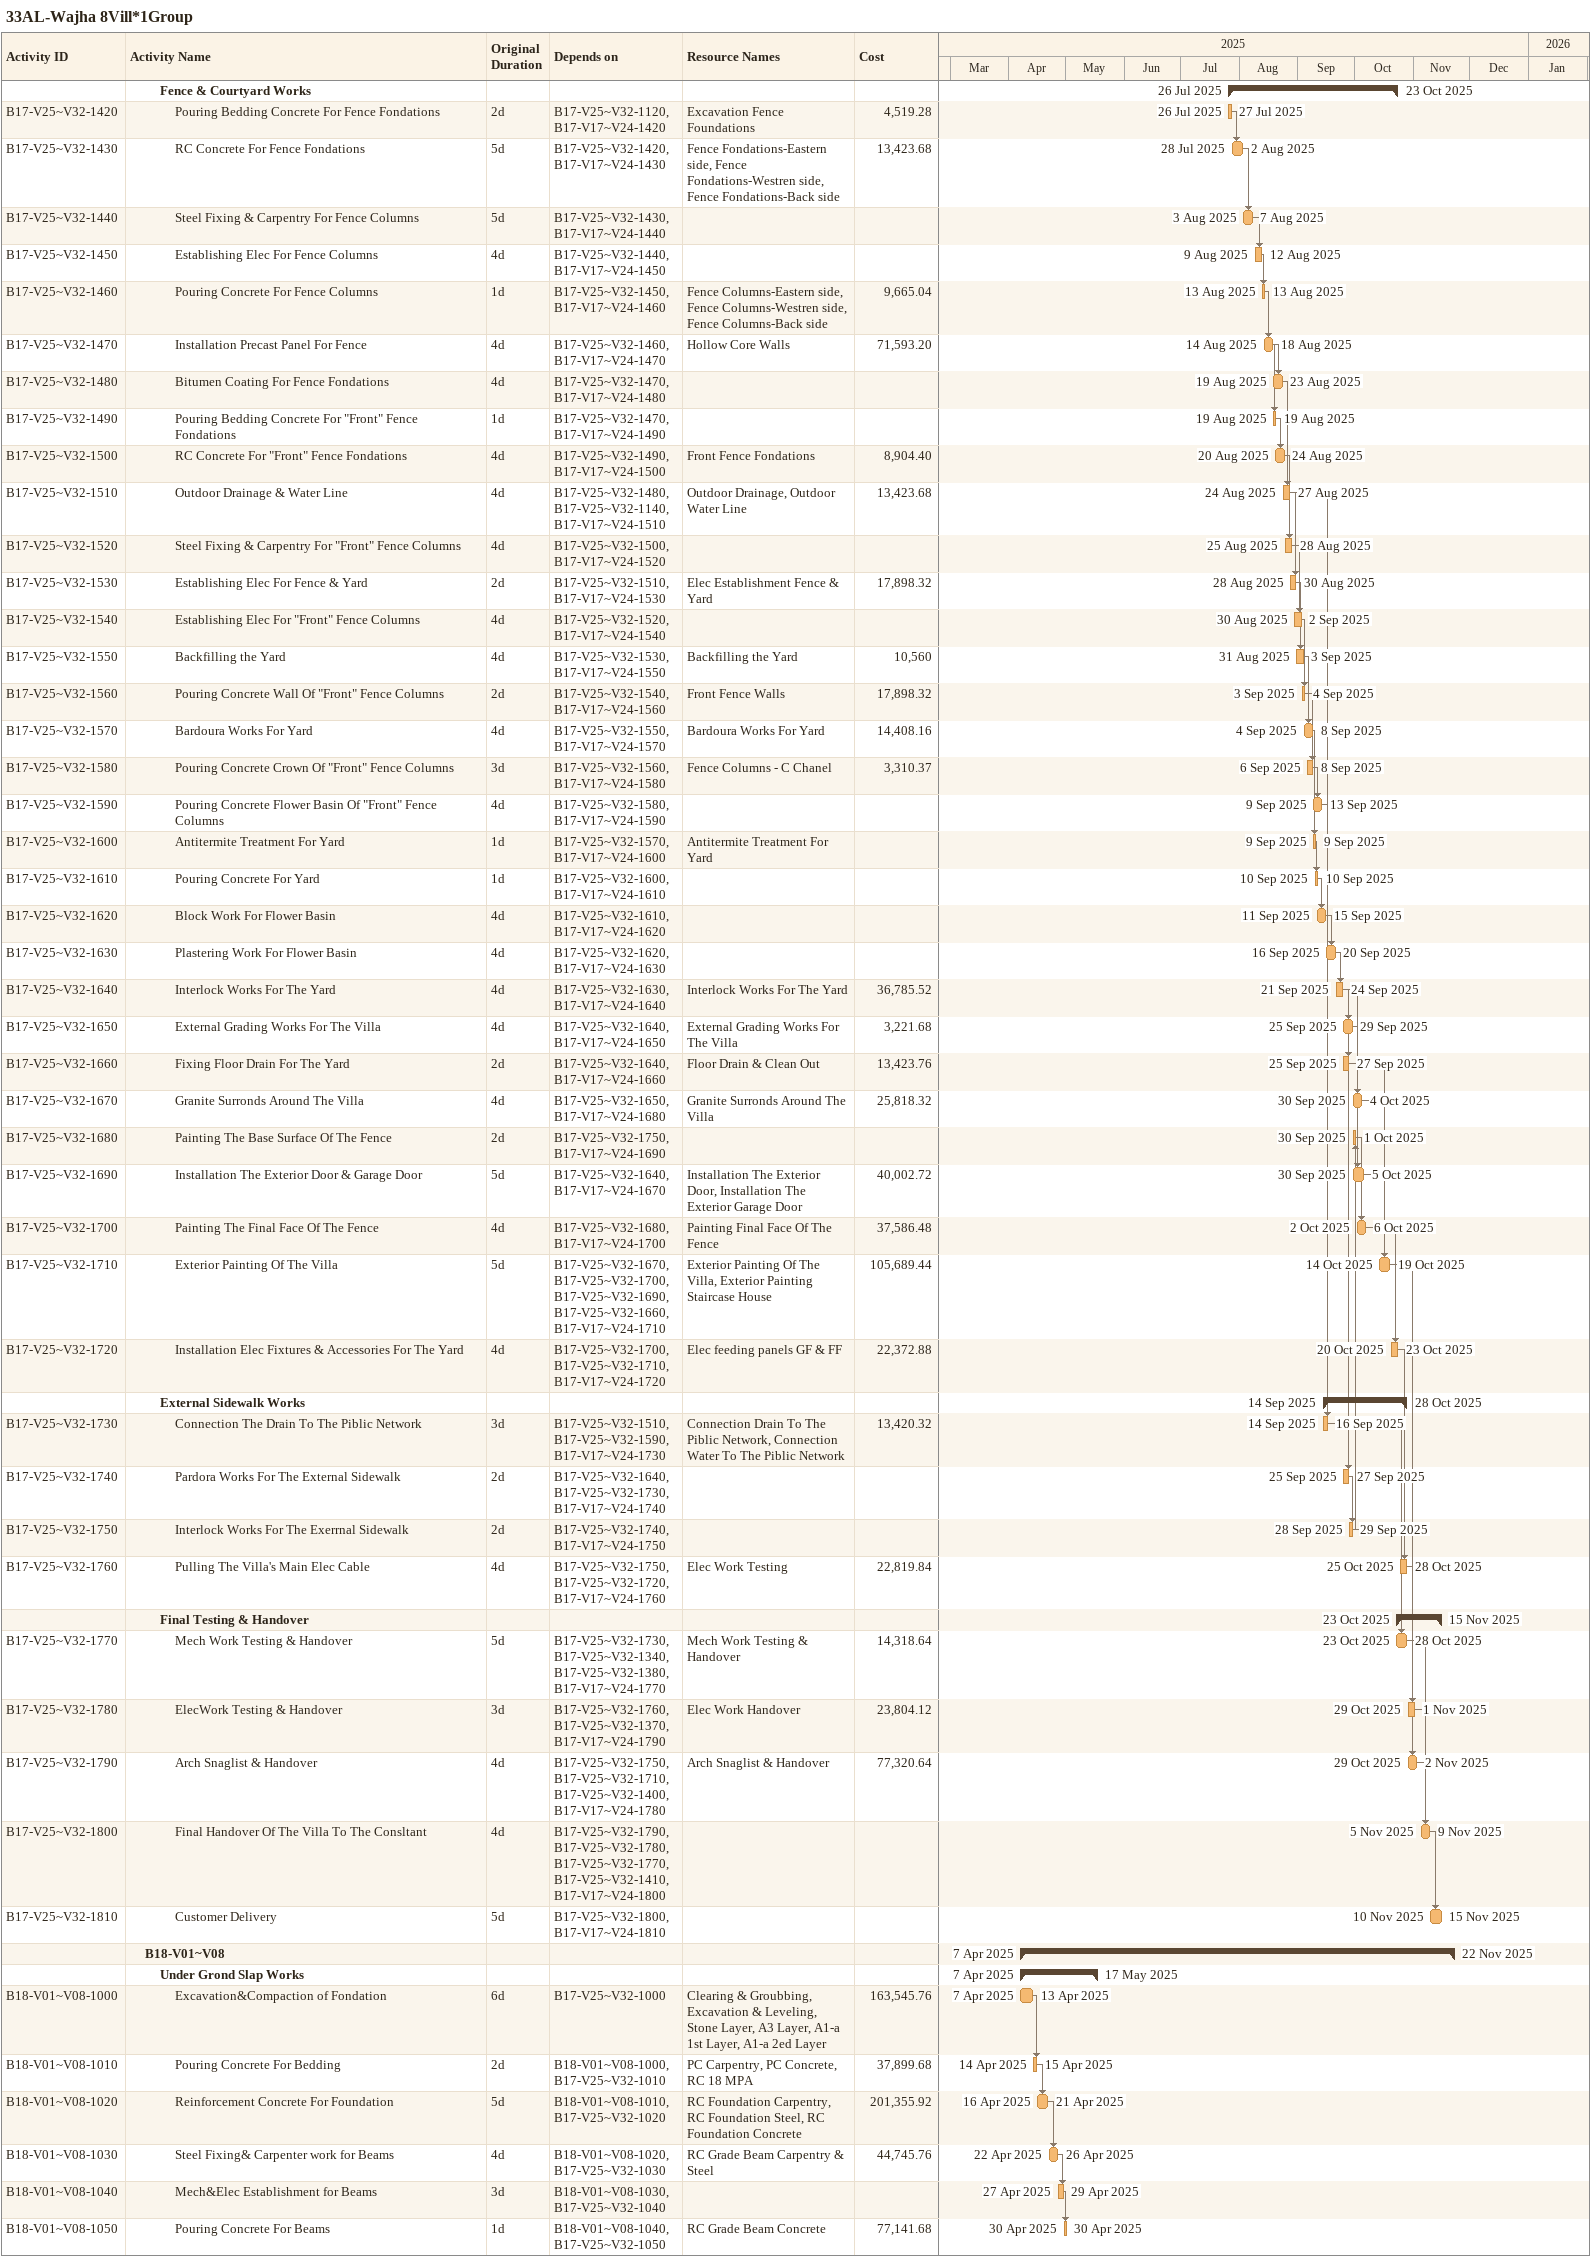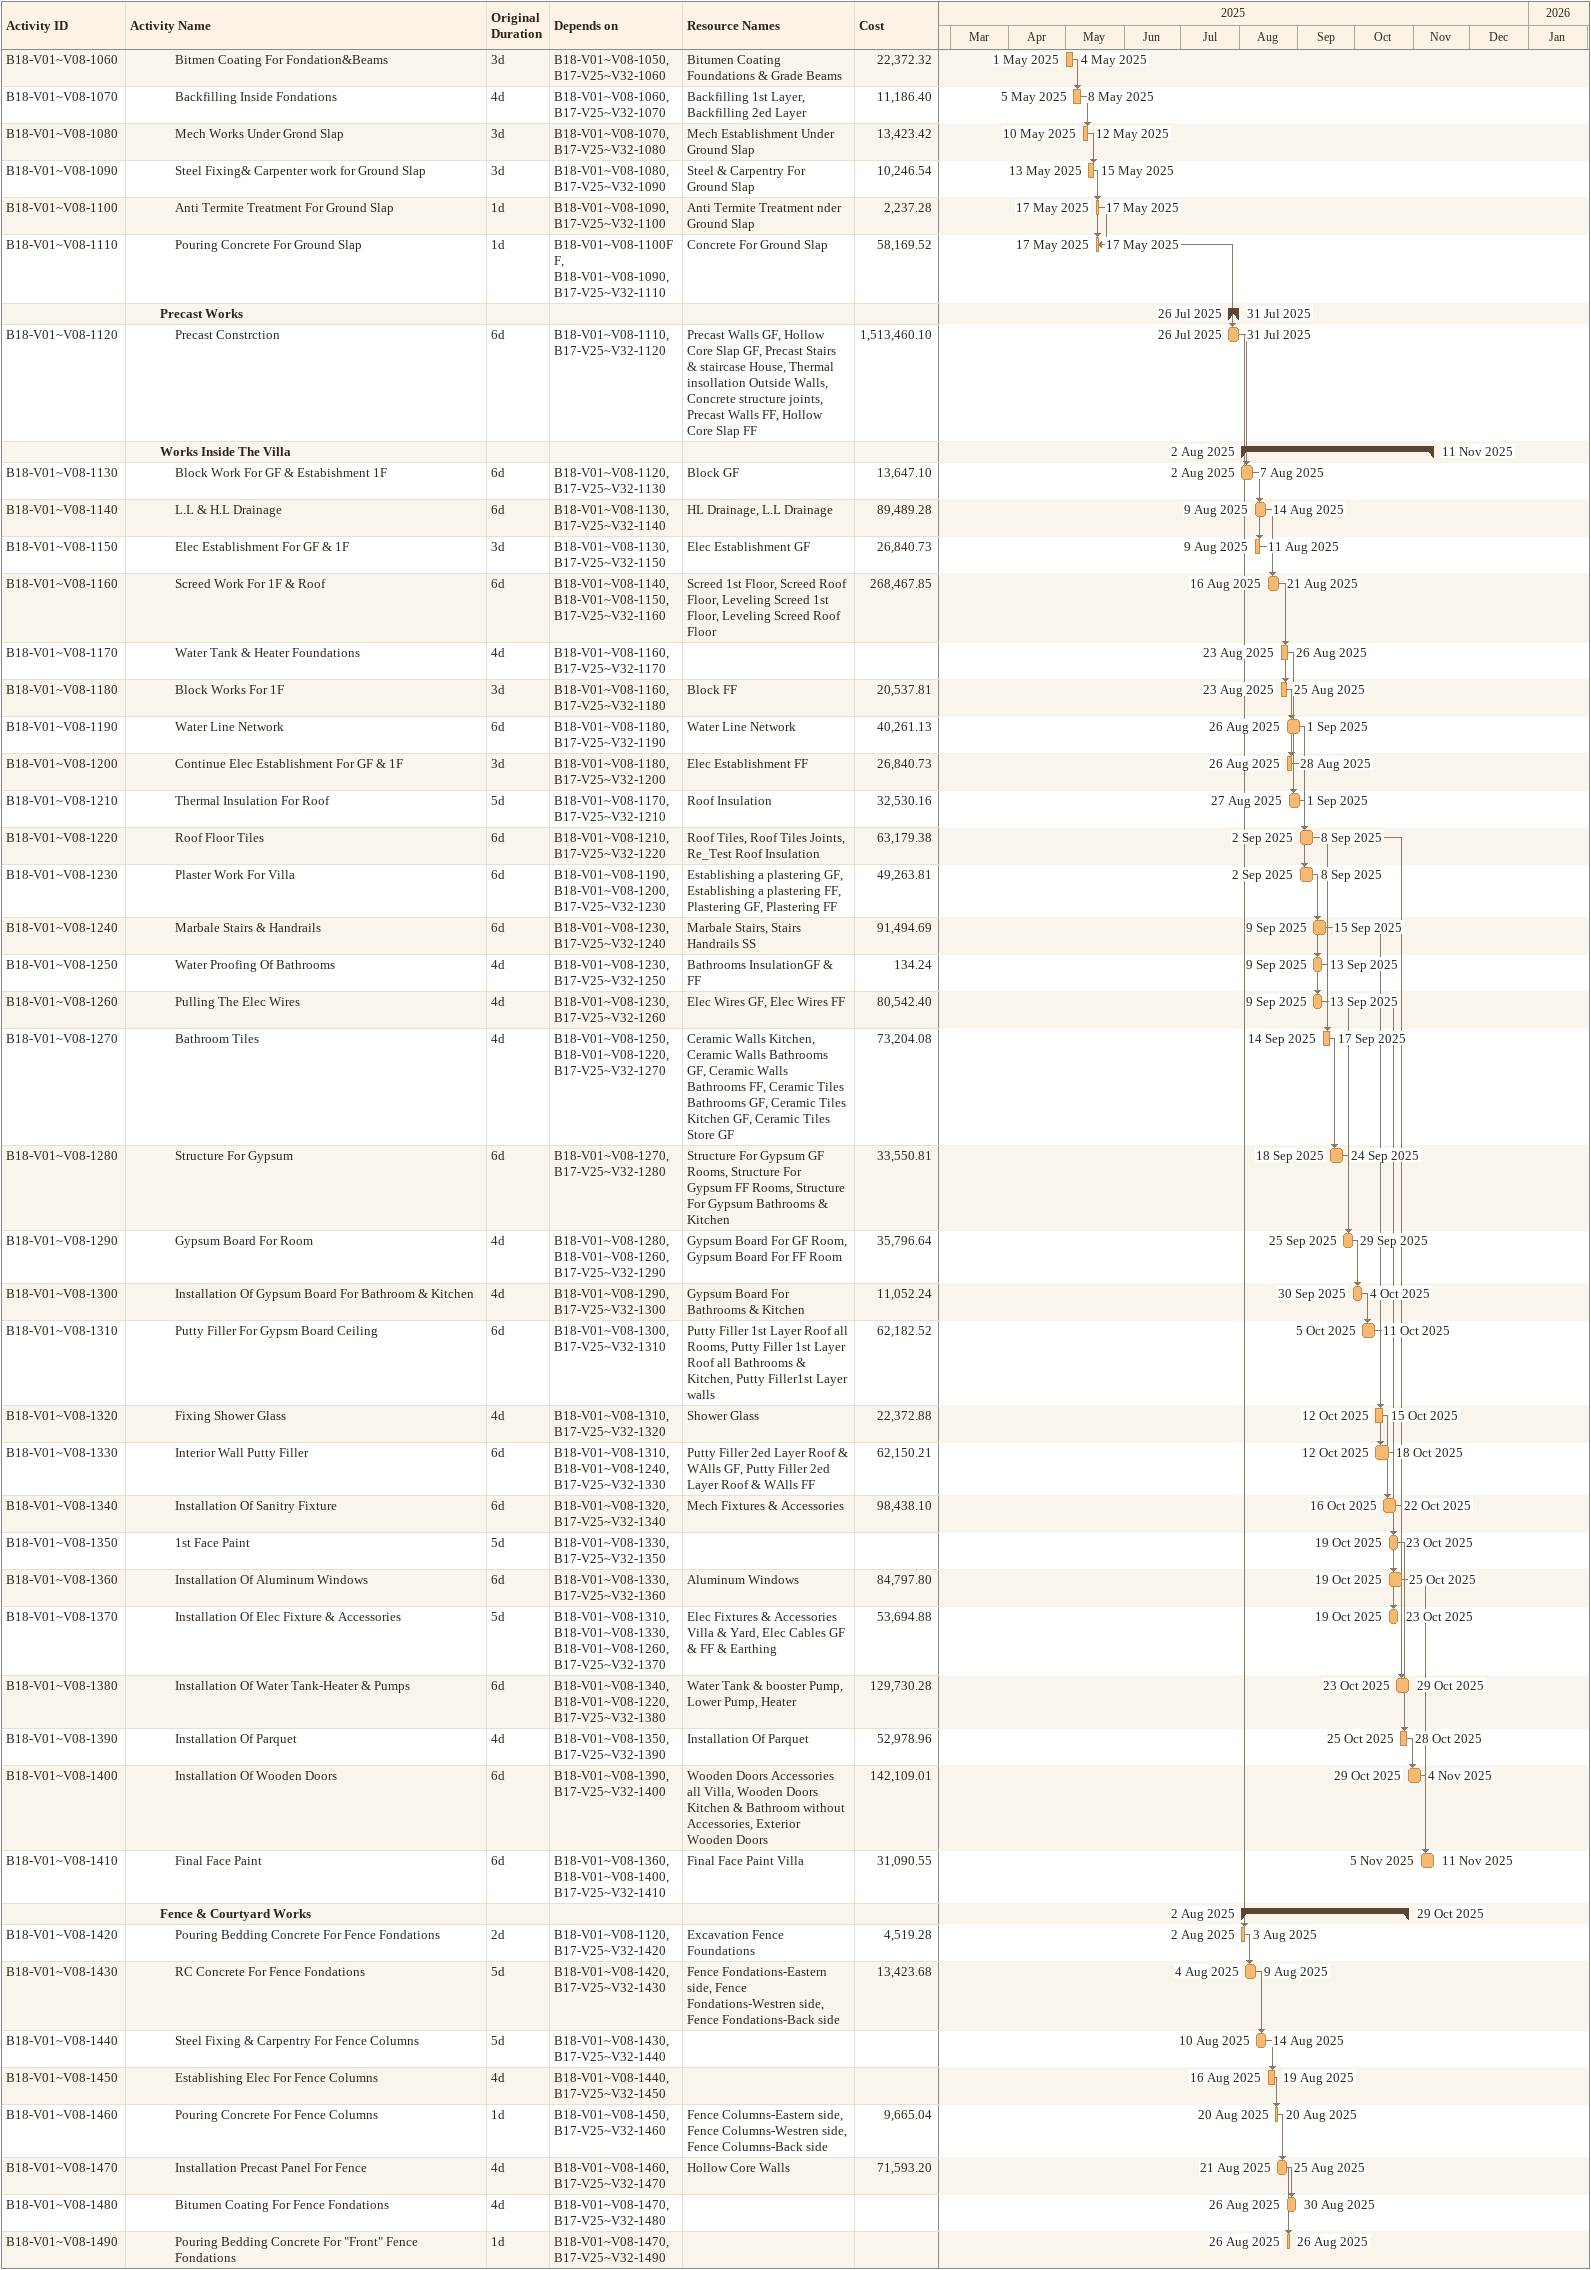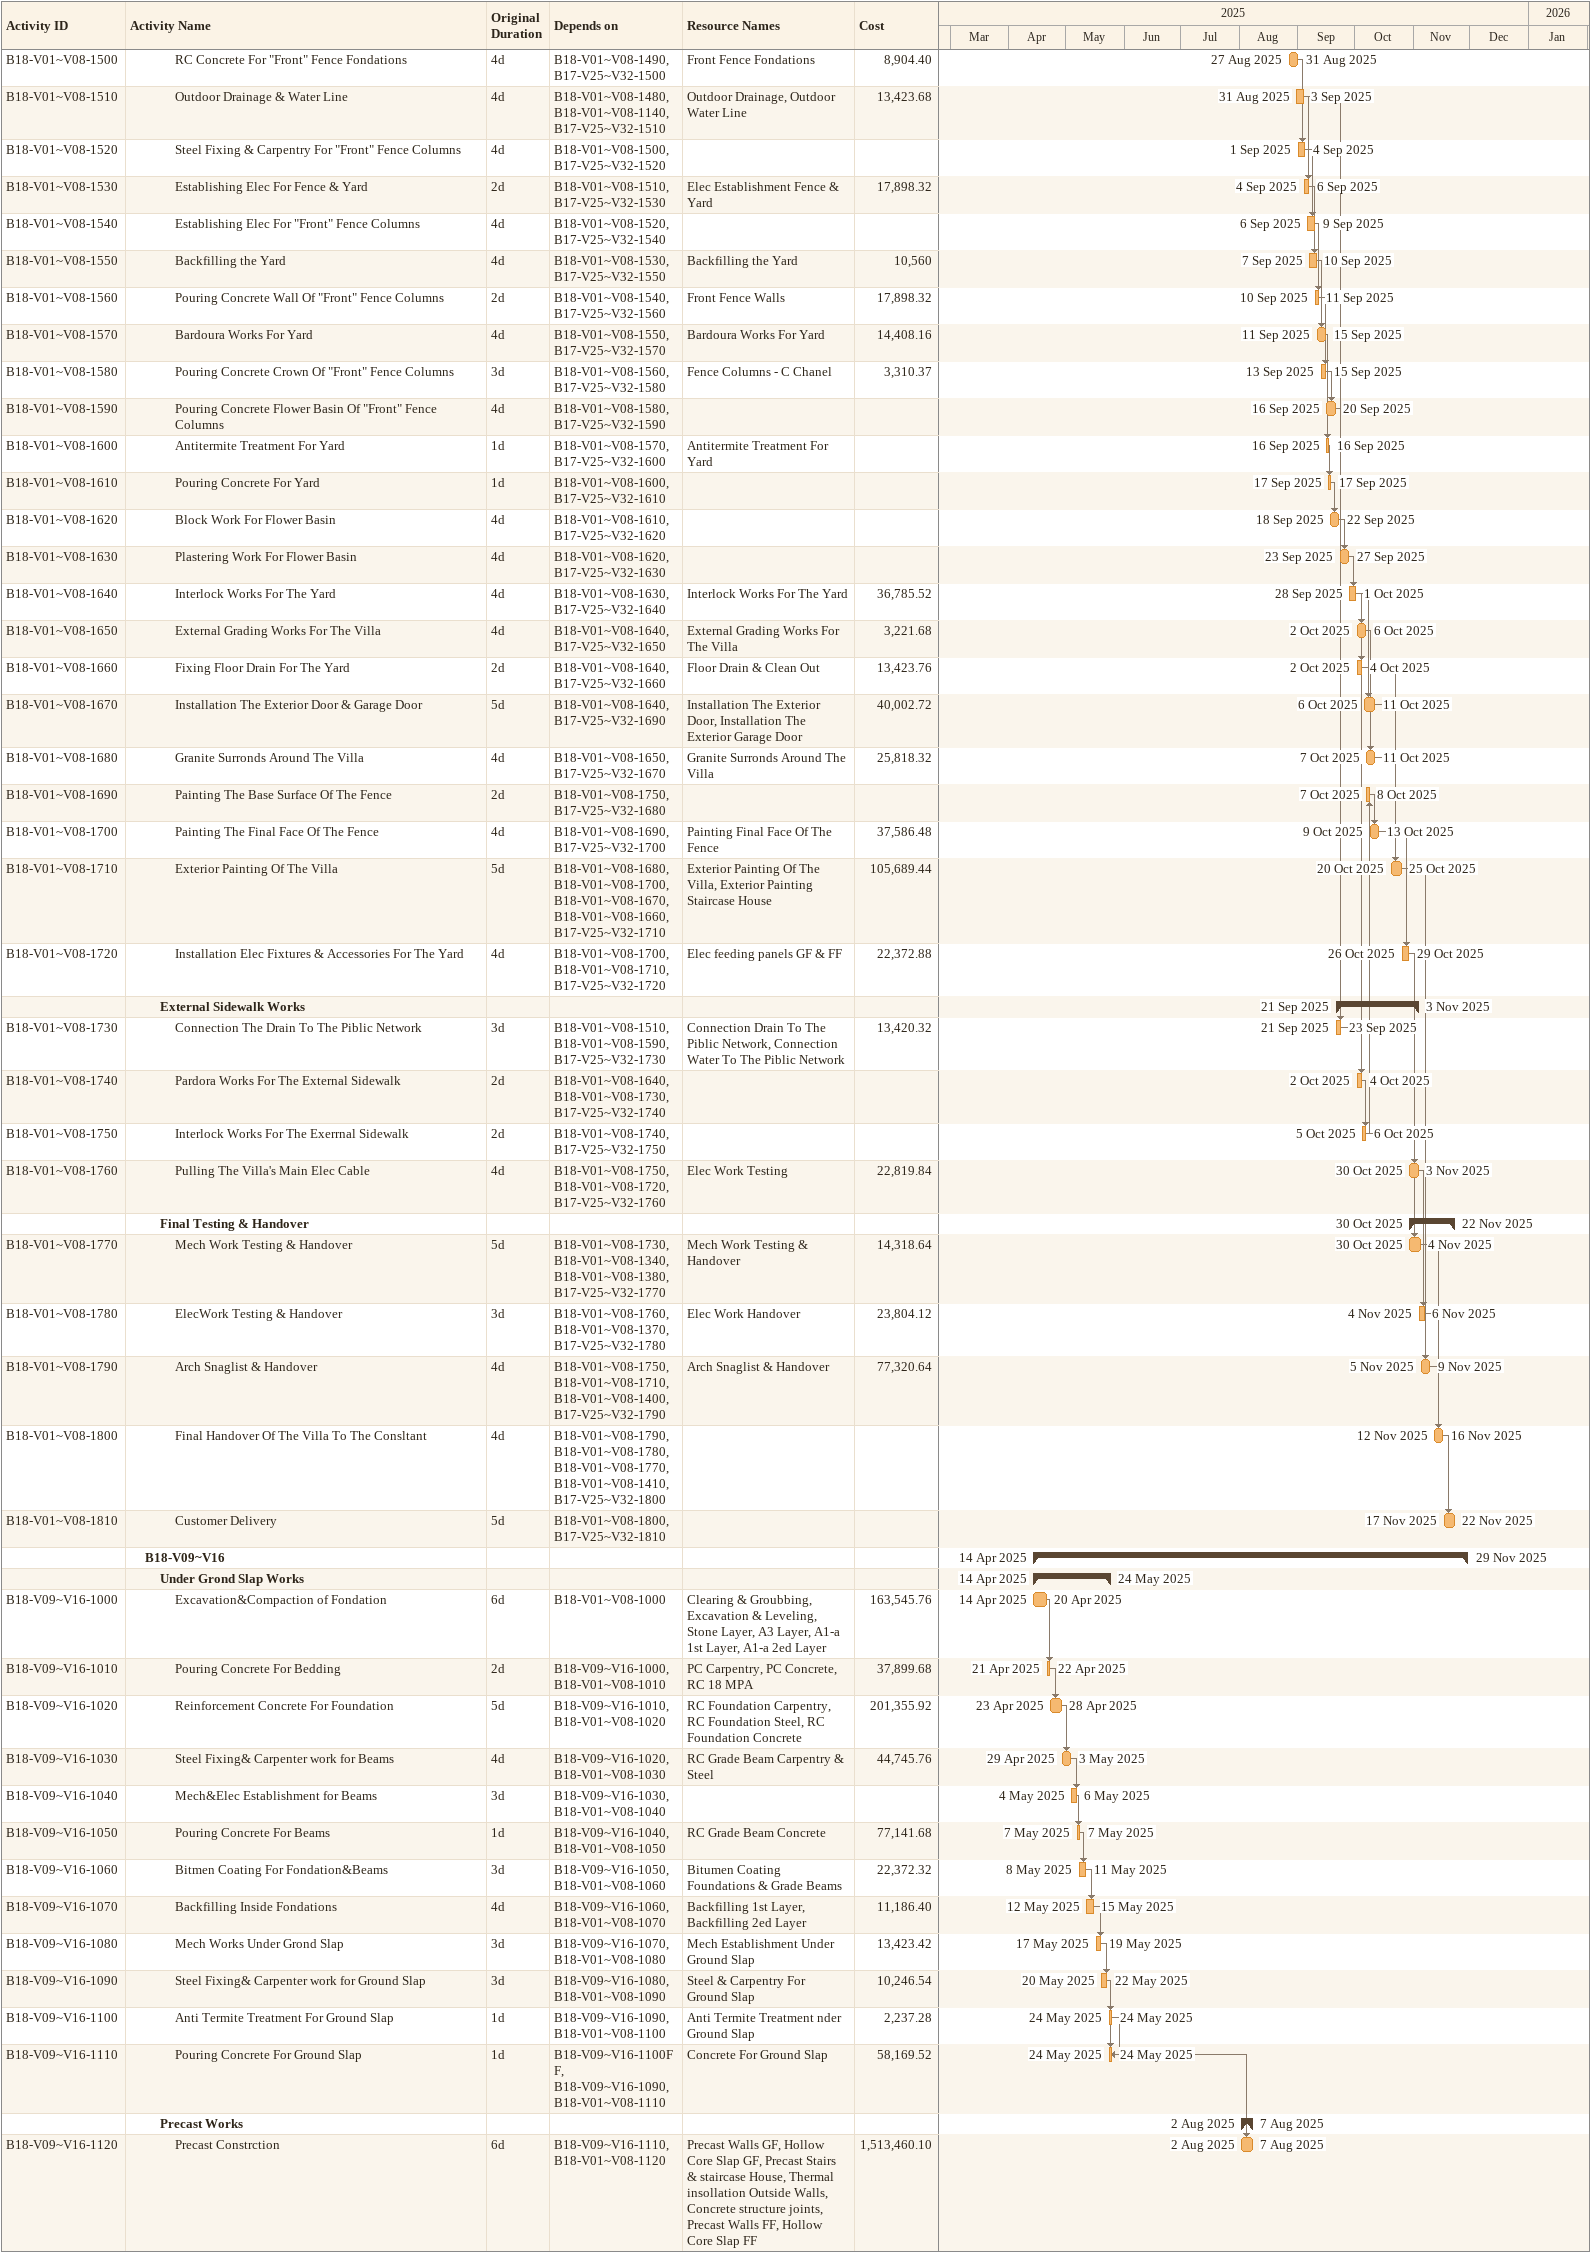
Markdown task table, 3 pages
33AL-Wajha 8Vill*1Group

| ID | Level | Task | Original duration | Start | Finish | Predecessors | Resources | Cost |
|---|---|---|---|---|---|---|---|---|
|  | 3 | **Fence & Courtyard Works** |  | 2025-07-26 | 2025-10-23 |  |  |  |
| B17-V25~V32-1420 | 4 | Pouring Bedding Concrete For Fence Fondations | 2d | 2025-07-26 | 2025-07-27 | B17-V25~V32-1120, B17-V17~V24-1420 | Excavation Fence Foundations | 4519.28 |
| B17-V25~V32-1430 | 4 | RC Concrete For Fence Fondations | 5d | 2025-07-28 | 2025-08-02 | B17-V25~V32-1420, B17-V17~V24-1430 | Fence Fondations-Eastern side, Fence Fondations-Westren side, Fence Fondations-Back side | 13423.68 |
| B17-V25~V32-1440 | 4 | Steel Fixing & Carpentry For Fence Columns | 5d | 2025-08-03 | 2025-08-07 | B17-V25~V32-1430, B17-V17~V24-1440 |  |  |
| B17-V25~V32-1450 | 4 | Establishing Elec For Fence Columns | 4d | 2025-08-09 | 2025-08-12 | B17-V25~V32-1440, B17-V17~V24-1450 |  |  |
| B17-V25~V32-1460 | 4 | Pouring Concrete For Fence Columns | 1d | 2025-08-13 | 2025-08-13 | B17-V25~V32-1450, B17-V17~V24-1460 | Fence Columns-Eastern side, Fence Columns-Westren side, Fence Columns-Back side | 9665.04 |
| B17-V25~V32-1470 | 4 | Installation Precast Panel For Fence | 4d | 2025-08-14 | 2025-08-18 | B17-V25~V32-1460, B17-V17~V24-1470 | Hollow Core Walls | 71593.20 |
| B17-V25~V32-1480 | 4 | Bitumen Coating For Fence Fondations | 4d | 2025-08-19 | 2025-08-23 | B17-V25~V32-1470, B17-V17~V24-1480 |  |  |
| B17-V25~V32-1490 | 4 | Pouring Bedding Concrete For "Front" Fence Fondations | 1d | 2025-08-19 | 2025-08-19 | B17-V25~V32-1470, B17-V17~V24-1490 |  |  |
| B17-V25~V32-1500 | 4 | RC Concrete For "Front" Fence Fondations | 4d | 2025-08-20 | 2025-08-24 | B17-V25~V32-1490, B17-V17~V24-1500 | Front Fence Fondations | 8904.40 |
| B17-V25~V32-1510 | 4 | Outdoor Drainage & Water Line | 4d | 2025-08-24 | 2025-08-27 | B17-V25~V32-1480, B17-V25~V32-1140, B17-V17~V24-1510 | Outdoor Drainage, Outdoor Water Line | 13423.68 |
| B17-V25~V32-1520 | 4 | Steel Fixing & Carpentry For "Front" Fence Columns | 4d | 2025-08-25 | 2025-08-28 | B17-V25~V32-1500, B17-V17~V24-1520 |  |  |
| B17-V25~V32-1530 | 4 | Establishing Elec For Fence & Yard | 2d | 2025-08-28 | 2025-08-30 | B17-V25~V32-1510, B17-V17~V24-1530 | Elec Establishment Fence & Yard | 17898.32 |
| B17-V25~V32-1540 | 4 | Establishing Elec For "Front" Fence Columns | 4d | 2025-08-30 | 2025-09-02 | B17-V25~V32-1520, B17-V17~V24-1540 |  |  |
| B17-V25~V32-1550 | 4 | Backfilling the Yard | 4d | 2025-08-31 | 2025-09-03 | B17-V25~V32-1530, B17-V17~V24-1550 | Backfilling the Yard | 10560 |
| B17-V25~V32-1560 | 4 | Pouring Concrete Wall Of "Front" Fence Columns | 2d | 2025-09-03 | 2025-09-04 | B17-V25~V32-1540, B17-V17~V24-1560 | Front Fence Walls | 17898.32 |
| B17-V25~V32-1570 | 4 | Bardoura Works For Yard | 4d | 2025-09-04 | 2025-09-08 | B17-V25~V32-1550, B17-V17~V24-1570 | Bardoura Works For Yard | 14408.16 |
| B17-V25~V32-1580 | 4 | Pouring Concrete Crown Of "Front" Fence Columns | 3d | 2025-09-06 | 2025-09-08 | B17-V25~V32-1560, B17-V17~V24-1580 | Fence Columns - C Chanel | 3310.37 |
| B17-V25~V32-1590 | 4 | Pouring Concrete Flower Basin Of "Front" Fence Columns | 4d | 2025-09-09 | 2025-09-13 | B17-V25~V32-1580, B17-V17~V24-1590 |  |  |
| B17-V25~V32-1600 | 4 | Antitermite Treatment For Yard | 1d | 2025-09-09 | 2025-09-09 | B17-V25~V32-1570, B17-V17~V24-1600 | Antitermite Treatment For Yard |  |
| B17-V25~V32-1610 | 4 | Pouring Concrete For Yard | 1d | 2025-09-10 | 2025-09-10 | B17-V25~V32-1600, B17-V17~V24-1610 |  |  |
| B17-V25~V32-1620 | 4 | Block Work For Flower Basin | 4d | 2025-09-11 | 2025-09-15 | B17-V25~V32-1610, B17-V17~V24-1620 |  |  |
| B17-V25~V32-1630 | 4 | Plastering Work For Flower Basin | 4d | 2025-09-16 | 2025-09-20 | B17-V25~V32-1620, B17-V17~V24-1630 |  |  |
| B17-V25~V32-1640 | 4 | Interlock Works For The Yard | 4d | 2025-09-21 | 2025-09-24 | B17-V25~V32-1630, B17-V17~V24-1640 | Interlock Works For The Yard | 36785.52 |
| B17-V25~V32-1650 | 4 | External Grading Works For The Villa | 4d | 2025-09-25 | 2025-09-29 | B17-V25~V32-1640, B17-V17~V24-1650 | External Grading Works For The Villa | 3221.68 |
| B17-V25~V32-1660 | 4 | Fixing Floor Drain For The Yard | 2d | 2025-09-25 | 2025-09-27 | B17-V25~V32-1640, B17-V17~V24-1660 | Floor Drain & Clean Out | 13423.76 |
| B17-V25~V32-1670 | 4 | Granite Surronds Around The Villa | 4d | 2025-09-30 | 2025-10-04 | B17-V25~V32-1650, B17-V17~V24-1680 | Granite Surronds Around The Villa | 25818.32 |
| B17-V25~V32-1680 | 4 | Painting The Base Surface Of The Fence | 2d | 2025-09-30 | 2025-10-01 | B17-V25~V32-1750, B17-V17~V24-1690 |  |  |
| B17-V25~V32-1690 | 4 | Installation The Exterior Door & Garage Door | 5d | 2025-09-30 | 2025-10-05 | B17-V25~V32-1640, B17-V17~V24-1670 | Installation The Exterior Door, Installation The Exterior Garage Door | 40002.72 |
| B17-V25~V32-1700 | 4 | Painting The Final Face Of The Fence | 4d | 2025-10-02 | 2025-10-06 | B17-V25~V32-1680, B17-V17~V24-1700 | Painting Final Face Of The Fence | 37586.48 |
| B17-V25~V32-1710 | 4 | Exterior Painting Of The Villa | 5d | 2025-10-14 | 2025-10-19 | B17-V25~V32-1670, B17-V25~V32-1700, B17-V25~V32-1690, B17-V25~V32-1660, B17-V17~V24-1710 | Exterior Painting Of The Villa, Exterior Painting Staircase House | 105689.44 |
| B17-V25~V32-1720 | 4 | Installation Elec Fixtures & Accessories For The Yard | 4d | 2025-10-20 | 2025-10-23 | B17-V25~V32-1700, B17-V25~V32-1710, B17-V17~V24-1720 | Elec feeding panels GF & FF | 22372.88 |
|  | 3 | **External Sidewalk Works** |  | 2025-09-14 | 2025-10-28 |  |  |  |
| B17-V25~V32-1730 | 4 | Connection The Drain To The Piblic Network | 3d | 2025-09-14 | 2025-09-16 | B17-V25~V32-1510, B17-V25~V32-1590, B17-V17~V24-1730 | Connection Drain To The Piblic Network, Connection Water To The Piblic Network | 13420.32 |
| B17-V25~V32-1740 | 4 | Pardora Works For The External Sidewalk | 2d | 2025-09-25 | 2025-09-27 | B17-V25~V32-1640, B17-V25~V32-1730, B17-V17~V24-1740 |  |  |
| B17-V25~V32-1750 | 4 | Interlock Works For The Exerrnal Sidewalk | 2d | 2025-09-28 | 2025-09-29 | B17-V25~V32-1740, B17-V17~V24-1750 |  |  |
| B17-V25~V32-1760 | 4 | Pulling The Villa's Main Elec Cable | 4d | 2025-10-25 | 2025-10-28 | B17-V25~V32-1750, B17-V25~V32-1720, B17-V17~V24-1760 | Elec Work Testing | 22819.84 |
|  | 3 | **Final Testing & Handover** |  | 2025-10-23 | 2025-11-15 |  |  |  |
| B17-V25~V32-1770 | 4 | Mech Work Testing & Handover | 5d | 2025-10-23 | 2025-10-28 | B17-V25~V32-1730, B17-V25~V32-1340, B17-V25~V32-1380, B17-V17~V24-1770 | Mech Work Testing & Handover | 14318.64 |
| B17-V25~V32-1780 | 4 | ElecWork Testing & Handover | 3d | 2025-10-29 | 2025-11-01 | B17-V25~V32-1760, B17-V25~V32-1370, B17-V17~V24-1790 | Elec Work Handover | 23804.12 |
| B17-V25~V32-1790 | 4 | Arch Snaglist & Handover | 4d | 2025-10-29 | 2025-11-02 | B17-V25~V32-1750, B17-V25~V32-1710, B17-V25~V32-1400, B17-V17~V24-1780 | Arch Snaglist & Handover | 77320.64 |
| B17-V25~V32-1800 | 4 | Final Handover Of The Villa To The Consltant | 4d | 2025-11-05 | 2025-11-09 | B17-V25~V32-1790, B17-V25~V32-1780, B17-V25~V32-1770, B17-V25~V32-1410, B17-V17~V24-1800 |  |  |
| B17-V25~V32-1810 | 4 | Customer Delivery | 5d | 2025-11-10 | 2025-11-15 | B17-V25~V32-1800, B17-V17~V24-1810 |  |  |
|  | 2 | **B18-V01~V08** |  | 2025-04-07 | 2025-11-22 |  |  |  |
|  | 3 | **Under Grond Slap Works** |  | 2025-04-07 | 2025-05-17 |  |  |  |
| B18-V01~V08-1000 | 4 | Excavation&Compaction of Fondation | 6d | 2025-04-07 | 2025-04-13 | B17-V25~V32-1000 | Clearing & Groubbing, Excavation & Leveling, Stone Layer, A3 Layer, A1-a 1st Layer, A1-a 2ed Layer | 163545.76 |
| B18-V01~V08-1010 | 4 | Pouring Concrete For Bedding | 2d | 2025-04-14 | 2025-04-15 | B18-V01~V08-1000, B17-V25~V32-1010 | PC Carpentry, PC Concrete, RC 18 MPA | 37899.68 |
| B18-V01~V08-1020 | 4 | Reinforcement Concrete For Foundation | 5d | 2025-04-16 | 2025-04-21 | B18-V01~V08-1010, B17-V25~V32-1020 | RC Foundation Carpentry, RC Foundation Steel, RC Foundation Concrete | 201355.92 |
| B18-V01~V08-1030 | 4 | Steel Fixing& Carpenter work for Beams | 4d | 2025-04-22 | 2025-04-26 | B18-V01~V08-1020, B17-V25~V32-1030 | RC Grade Beam Carpentry & Steel | 44745.76 |
| B18-V01~V08-1040 | 4 | Mech&Elec Establishment for Beams | 3d | 2025-04-27 | 2025-04-29 | B18-V01~V08-1030, B17-V25~V32-1040 |  |  |
| B18-V01~V08-1050 | 4 | Pouring Concrete For Beams | 1d | 2025-04-30 | 2025-04-30 | B18-V01~V08-1040, B17-V25~V32-1050 | RC Grade Beam Concrete | 77141.68 |
| B18-V01~V08-1060 | 4 | Bitmen Coating For Fondation&Beams | 3d | 2025-05-01 | 2025-05-04 | B18-V01~V08-1050, B17-V25~V32-1060 | Bitumen Coating Foundations & Grade Beams | 22372.32 |
| B18-V01~V08-1070 | 4 | Backfilling Inside Fondations | 4d | 2025-05-05 | 2025-05-08 | B18-V01~V08-1060, B17-V25~V32-1070 | Backfilling 1st Layer, Backfilling 2ed Layer | 11186.40 |
| B18-V01~V08-1080 | 4 | Mech Works Under Grond Slap | 3d | 2025-05-10 | 2025-05-12 | B18-V01~V08-1070, B17-V25~V32-1080 | Mech Establishment Under Ground Slap | 13423.42 |
| B18-V01~V08-1090 | 4 | Steel Fixing& Carpenter work for Ground Slap | 3d | 2025-05-13 | 2025-05-15 | B18-V01~V08-1080, B17-V25~V32-1090 | Steel & Carpentry For Ground Slap | 10246.54 |
| B18-V01~V08-1100 | 4 | Anti Termite Treatment For Ground Slap | 1d | 2025-05-17 | 2025-05-17 | B18-V01~V08-1090, B17-V25~V32-1100 | Anti Termite Treatment nder Ground Slap | 2237.28 |
| B18-V01~V08-1110 | 4 | Pouring Concrete For Ground Slap | 1d | 2025-05-17 | 2025-05-17 | B18-V01~V08-1100FF, B18-V01~V08-1090, B17-V25~V32-1110 | Concrete For Ground Slap | 58169.52 |
|  | 3 | **Precast Works** |  | 2025-07-26 | 2025-07-31 |  |  |  |
| B18-V01~V08-1120 | 4 | Precast Constrction | 6d | 2025-07-26 | 2025-07-31 | B18-V01~V08-1110, B17-V25~V32-1120 | Precast Walls GF, Hollow Core Slap GF, Precast Stairs & staircase House, Thermal insollation Outside Walls, Concrete structure joints, Precast Walls FF, Hollow Core Slap FF | 1513460.10 |
|  | 3 | **Works Inside The Villa** |  | 2025-08-02 | 2025-11-11 |  |  |  |
| B18-V01~V08-1130 | 4 | Block Work For GF & Estabishment 1F | 6d | 2025-08-02 | 2025-08-07 | B18-V01~V08-1120, B17-V25~V32-1130 | Block GF | 13647.10 |
| B18-V01~V08-1140 | 4 | L.L & H.L Drainage | 6d | 2025-08-09 | 2025-08-14 | B18-V01~V08-1130, B17-V25~V32-1140 | HL Drainage, L.L Drainage | 89489.28 |
| B18-V01~V08-1150 | 4 | Elec Establishment For GF & 1F | 3d | 2025-08-09 | 2025-08-11 | B18-V01~V08-1130, B17-V25~V32-1150 | Elec Establishment GF | 26840.73 |
| B18-V01~V08-1160 | 4 | Screed Work For 1F & Roof | 6d | 2025-08-16 | 2025-08-21 | B18-V01~V08-1140, B18-V01~V08-1150, B17-V25~V32-1160 | Screed 1st Floor, Screed Roof Floor, Leveling Screed 1st Floor, Leveling Screed Roof Floor | 268467.85 |
| B18-V01~V08-1170 | 4 | Water Tank & Heater Foundations | 4d | 2025-08-23 | 2025-08-26 | B18-V01~V08-1160, B17-V25~V32-1170 |  |  |
| B18-V01~V08-1180 | 4 | Block Works For 1F | 3d | 2025-08-23 | 2025-08-25 | B18-V01~V08-1160, B17-V25~V32-1180 | Block FF | 20537.81 |
| B18-V01~V08-1190 | 4 | Water Line Network | 6d | 2025-08-26 | 2025-09-01 | B18-V01~V08-1180, B17-V25~V32-1190 | Water Line Network | 40261.13 |
| B18-V01~V08-1200 | 4 | Continue Elec Establishment For GF & 1F | 3d | 2025-08-26 | 2025-08-28 | B18-V01~V08-1180, B17-V25~V32-1200 | Elec Establishment FF | 26840.73 |
| B18-V01~V08-1210 | 4 | Thermal Insulation For Roof | 5d | 2025-08-27 | 2025-09-01 | B18-V01~V08-1170, B17-V25~V32-1210 | Roof Insulation | 32530.16 |
| B18-V01~V08-1220 | 4 | Roof Floor Tiles | 6d | 2025-09-02 | 2025-09-08 | B18-V01~V08-1210, B17-V25~V32-1220 | Roof Tiles, Roof Tiles Joints, Re_Test Roof Insulation | 63179.38 |
| B18-V01~V08-1230 | 4 | Plaster Work For Villa | 6d | 2025-09-02 | 2025-09-08 | B18-V01~V08-1190, B18-V01~V08-1200, B17-V25~V32-1230 | Establishing a plastering GF, Establishing a plastering FF, Plastering GF, Plastering FF | 49263.81 |
| B18-V01~V08-1240 | 4 | Marbale Stairs & Handrails | 6d | 2025-09-09 | 2025-09-15 | B18-V01~V08-1230, B17-V25~V32-1240 | Marbale Stairs, Stairs Handrails SS | 91494.69 |
| B18-V01~V08-1250 | 4 | Water Proofing Of Bathrooms | 4d | 2025-09-09 | 2025-09-13 | B18-V01~V08-1230, B17-V25~V32-1250 | Bathrooms InsulationGF & FF | 134.24 |
| B18-V01~V08-1260 | 4 | Pulling The Elec Wires | 4d | 2025-09-09 | 2025-09-13 | B18-V01~V08-1230, B17-V25~V32-1260 | Elec Wires GF, Elec Wires FF | 80542.40 |
| B18-V01~V08-1270 | 4 | Bathroom Tiles | 4d | 2025-09-14 | 2025-09-17 | B18-V01~V08-1250, B18-V01~V08-1220, B17-V25~V32-1270 | Ceramic Walls Kitchen, Ceramic Walls Bathrooms GF, Ceramic Walls Bathrooms FF, Ceramic Tiles Bathrooms GF, Ceramic Tiles Kitchen GF, Ceramic Tiles Store GF | 73204.08 |
| B18-V01~V08-1280 | 4 | Structure For Gypsum | 6d | 2025-09-18 | 2025-09-24 | B18-V01~V08-1270, B17-V25~V32-1280 | Structure For Gypsum GF Rooms, Structure For Gypsum FF Rooms, Structure For Gypsum Bathrooms & Kitchen | 33550.81 |
| B18-V01~V08-1290 | 4 | Gypsum Board For Room | 4d | 2025-09-25 | 2025-09-29 | B18-V01~V08-1280, B18-V01~V08-1260, B17-V25~V32-1290 | Gypsum Board For GF Room, Gypsum Board For FF Room | 35796.64 |
| B18-V01~V08-1300 | 4 | Installation Of Gypsum Board For Bathroom & Kitchen | 4d | 2025-09-30 | 2025-10-04 | B18-V01~V08-1290, B17-V25~V32-1300 | Gypsum Board For Bathrooms & Kitchen | 11052.24 |
| B18-V01~V08-1310 | 4 | Putty Filler For Gypsm Board Ceiling | 6d | 2025-10-05 | 2025-10-11 | B18-V01~V08-1300, B17-V25~V32-1310 | Putty Filler 1st Layer Roof all Rooms, Putty Filler 1st Layer Roof all Bathrooms & Kitchen, Putty Filler1st Layer walls | 62182.52 |
| B18-V01~V08-1320 | 4 | Fixing Shower Glass | 4d | 2025-10-12 | 2025-10-15 | B18-V01~V08-1310, B17-V25~V32-1320 | Shower Glass | 22372.88 |
| B18-V01~V08-1330 | 4 | Interior Wall Putty Filler | 6d | 2025-10-12 | 2025-10-18 | B18-V01~V08-1310, B18-V01~V08-1240, B17-V25~V32-1330 | Putty Filler 2ed Layer Roof & WAlls GF, Putty Filler 2ed Layer Roof & WAlls FF | 62150.21 |
| B18-V01~V08-1340 | 4 | Installation Of Sanitry Fixture | 6d | 2025-10-16 | 2025-10-22 | B18-V01~V08-1320, B17-V25~V32-1340 | Mech Fixtures & Accessories | 98438.10 |
| B18-V01~V08-1350 | 4 | 1st Face Paint | 5d | 2025-10-19 | 2025-10-23 | B18-V01~V08-1330, B17-V25~V32-1350 |  |  |
| B18-V01~V08-1360 | 4 | Installation Of Aluminum Windows | 6d | 2025-10-19 | 2025-10-25 | B18-V01~V08-1330, B17-V25~V32-1360 | Aluminum Windows | 84797.80 |
| B18-V01~V08-1370 | 4 | Installation Of Elec Fixture & Accessories | 5d | 2025-10-19 | 2025-10-23 | B18-V01~V08-1310, B18-V01~V08-1330, B18-V01~V08-1260, B17-V25~V32-1370 | Elec Fixtures & Accessories Villa & Yard, Elec Cables GF & FF & Earthing | 53694.88 |
| B18-V01~V08-1380 | 4 | Installation Of Water Tank-Heater & Pumps | 6d | 2025-10-23 | 2025-10-29 | B18-V01~V08-1340, B18-V01~V08-1220, B17-V25~V32-1380 | Water Tank & booster Pump, Lower Pump, Heater | 129730.28 |
| B18-V01~V08-1390 | 4 | Installation Of Parquet | 4d | 2025-10-25 | 2025-10-28 | B18-V01~V08-1350, B17-V25~V32-1390 | Installation Of Parquet | 52978.96 |
| B18-V01~V08-1400 | 4 | Installation Of Wooden Doors | 6d | 2025-10-29 | 2025-11-04 | B18-V01~V08-1390, B17-V25~V32-1400 | Wooden Doors Accessories all Villa, Wooden Doors Kitchen & Bathroom without Accessories, Exterior Wooden Doors | 142109.01 |
| B18-V01~V08-1410 | 4 | Final Face Paint | 6d | 2025-11-05 | 2025-11-11 | B18-V01~V08-1360, B18-V01~V08-1400, B17-V25~V32-1410 | Final Face Paint Villa | 31090.55 |
|  | 3 | **Fence & Courtyard Works** |  | 2025-08-02 | 2025-10-29 |  |  |  |
| B18-V01~V08-1420 | 4 | Pouring Bedding Concrete For Fence Fondations | 2d | 2025-08-02 | 2025-08-03 | B18-V01~V08-1120, B17-V25~V32-1420 | Excavation Fence Foundations | 4519.28 |
| B18-V01~V08-1430 | 4 | RC Concrete For Fence Fondations | 5d | 2025-08-04 | 2025-08-09 | B18-V01~V08-1420, B17-V25~V32-1430 | Fence Fondations-Eastern side, Fence Fondations-Westren side, Fence Fondations-Back side | 13423.68 |
| B18-V01~V08-1440 | 4 | Steel Fixing & Carpentry For Fence Columns | 5d | 2025-08-10 | 2025-08-14 | B18-V01~V08-1430, B17-V25~V32-1440 |  |  |
| B18-V01~V08-1450 | 4 | Establishing Elec For Fence Columns | 4d | 2025-08-16 | 2025-08-19 | B18-V01~V08-1440, B17-V25~V32-1450 |  |  |
| B18-V01~V08-1460 | 4 | Pouring Concrete For Fence Columns | 1d | 2025-08-20 | 2025-08-20 | B18-V01~V08-1450, B17-V25~V32-1460 | Fence Columns-Eastern side, Fence Columns-Westren side, Fence Columns-Back side | 9665.04 |
| B18-V01~V08-1470 | 4 | Installation Precast Panel For Fence | 4d | 2025-08-21 | 2025-08-25 | B18-V01~V08-1460, B17-V25~V32-1470 | Hollow Core Walls | 71593.20 |
| B18-V01~V08-1480 | 4 | Bitumen Coating For Fence Fondations | 4d | 2025-08-26 | 2025-08-30 | B18-V01~V08-1470, B17-V25~V32-1480 |  |  |
| B18-V01~V08-1490 | 4 | Pouring Bedding Concrete For "Front" Fence Fondations | 1d | 2025-08-26 | 2025-08-26 | B18-V01~V08-1470, B17-V25~V32-1490 |  |  |
| B18-V01~V08-1500 | 4 | RC Concrete For "Front" Fence Fondations | 4d | 2025-08-27 | 2025-08-31 | B18-V01~V08-1490, B17-V25~V32-1500 | Front Fence Fondations | 8904.40 |
| B18-V01~V08-1510 | 4 | Outdoor Drainage & Water Line | 4d | 2025-08-31 | 2025-09-03 | B18-V01~V08-1480, B18-V01~V08-1140, B17-V25~V32-1510 | Outdoor Drainage, Outdoor Water Line | 13423.68 |
| B18-V01~V08-1520 | 4 | Steel Fixing & Carpentry For "Front" Fence Columns | 4d | 2025-09-01 | 2025-09-04 | B18-V01~V08-1500, B17-V25~V32-1520 |  |  |
| B18-V01~V08-1530 | 4 | Establishing Elec For Fence & Yard | 2d | 2025-09-04 | 2025-09-06 | B18-V01~V08-1510, B17-V25~V32-1530 | Elec Establishment Fence & Yard | 17898.32 |
| B18-V01~V08-1540 | 4 | Establishing Elec For "Front" Fence Columns | 4d | 2025-09-06 | 2025-09-09 | B18-V01~V08-1520, B17-V25~V32-1540 |  |  |
| B18-V01~V08-1550 | 4 | Backfilling the Yard | 4d | 2025-09-07 | 2025-09-10 | B18-V01~V08-1530, B17-V25~V32-1550 | Backfilling the Yard | 10560 |
| B18-V01~V08-1560 | 4 | Pouring Concrete Wall Of "Front" Fence Columns | 2d | 2025-09-10 | 2025-09-11 | B18-V01~V08-1540, B17-V25~V32-1560 | Front Fence Walls | 17898.32 |
| B18-V01~V08-1570 | 4 | Bardoura Works For Yard | 4d | 2025-09-11 | 2025-09-15 | B18-V01~V08-1550, B17-V25~V32-1570 | Bardoura Works For Yard | 14408.16 |
| B18-V01~V08-1580 | 4 | Pouring Concrete Crown Of "Front" Fence Columns | 3d | 2025-09-13 | 2025-09-15 | B18-V01~V08-1560, B17-V25~V32-1580 | Fence Columns - C Chanel | 3310.37 |
| B18-V01~V08-1590 | 4 | Pouring Concrete Flower Basin Of "Front" Fence Columns | 4d | 2025-09-16 | 2025-09-20 | B18-V01~V08-1580, B17-V25~V32-1590 |  |  |
| B18-V01~V08-1600 | 4 | Antitermite Treatment For Yard | 1d | 2025-09-16 | 2025-09-16 | B18-V01~V08-1570, B17-V25~V32-1600 | Antitermite Treatment For Yard |  |
| B18-V01~V08-1610 | 4 | Pouring Concrete For Yard | 1d | 2025-09-17 | 2025-09-17 | B18-V01~V08-1600, B17-V25~V32-1610 |  |  |
| B18-V01~V08-1620 | 4 | Block Work For Flower Basin | 4d | 2025-09-18 | 2025-09-22 | B18-V01~V08-1610, B17-V25~V32-1620 |  |  |
| B18-V01~V08-1630 | 4 | Plastering Work For Flower Basin | 4d | 2025-09-23 | 2025-09-27 | B18-V01~V08-1620, B17-V25~V32-1630 |  |  |
| B18-V01~V08-1640 | 4 | Interlock Works For The Yard | 4d | 2025-09-28 | 2025-10-01 | B18-V01~V08-1630, B17-V25~V32-1640 | Interlock Works For The Yard | 36785.52 |
| B18-V01~V08-1650 | 4 | External Grading Works For The Villa | 4d | 2025-10-02 | 2025-10-06 | B18-V01~V08-1640, B17-V25~V32-1650 | External Grading Works For The Villa | 3221.68 |
| B18-V01~V08-1660 | 4 | Fixing Floor Drain For The Yard | 2d | 2025-10-02 | 2025-10-04 | B18-V01~V08-1640, B17-V25~V32-1660 | Floor Drain & Clean Out | 13423.76 |
| B18-V01~V08-1670 | 4 | Installation The Exterior Door & Garage Door | 5d | 2025-10-06 | 2025-10-11 | B18-V01~V08-1640, B17-V25~V32-1690 | Installation The Exterior Door, Installation The Exterior Garage Door | 40002.72 |
| B18-V01~V08-1680 | 4 | Granite Surronds Around The Villa | 4d | 2025-10-07 | 2025-10-11 | B18-V01~V08-1650, B17-V25~V32-1670 | Granite Surronds Around The Villa | 25818.32 |
| B18-V01~V08-1690 | 4 | Painting The Base Surface Of The Fence | 2d | 2025-10-07 | 2025-10-08 | B18-V01~V08-1750, B17-V25~V32-1680 |  |  |
| B18-V01~V08-1700 | 4 | Painting The Final Face Of The Fence | 4d | 2025-10-09 | 2025-10-13 | B18-V01~V08-1690, B17-V25~V32-1700 | Painting Final Face Of The Fence | 37586.48 |
| B18-V01~V08-1710 | 4 | Exterior Painting Of The Villa | 5d | 2025-10-20 | 2025-10-25 | B18-V01~V08-1680, B18-V01~V08-1700, B18-V01~V08-1670, B18-V01~V08-1660, B17-V25~V32-1710 | Exterior Painting Of The Villa, Exterior Painting Staircase House | 105689.44 |
| B18-V01~V08-1720 | 4 | Installation Elec Fixtures & Accessories For The Yard | 4d | 2025-10-26 | 2025-10-29 | B18-V01~V08-1700, B18-V01~V08-1710, B17-V25~V32-1720 | Elec feeding panels GF & FF | 22372.88 |
|  | 3 | **External Sidewalk Works** |  | 2025-09-21 | 2025-11-03 |  |  |  |
| B18-V01~V08-1730 | 4 | Connection The Drain To The Piblic Network | 3d | 2025-09-21 | 2025-09-23 | B18-V01~V08-1510, B18-V01~V08-1590, B17-V25~V32-1730 | Connection Drain To The Piblic Network, Connection Water To The Piblic Network | 13420.32 |
| B18-V01~V08-1740 | 4 | Pardora Works For The External Sidewalk | 2d | 2025-10-02 | 2025-10-04 | B18-V01~V08-1640, B18-V01~V08-1730, B17-V25~V32-1740 |  |  |
| B18-V01~V08-1750 | 4 | Interlock Works For The Exerrnal Sidewalk | 2d | 2025-10-05 | 2025-10-06 | B18-V01~V08-1740, B17-V25~V32-1750 |  |  |
| B18-V01~V08-1760 | 4 | Pulling The Villa's Main Elec Cable | 4d | 2025-10-30 | 2025-11-03 | B18-V01~V08-1750, B18-V01~V08-1720, B17-V25~V32-1760 | Elec Work Testing | 22819.84 |
|  | 3 | **Final Testing & Handover** |  | 2025-10-30 | 2025-11-22 |  |  |  |
| B18-V01~V08-1770 | 4 | Mech Work Testing & Handover | 5d | 2025-10-30 | 2025-11-04 | B18-V01~V08-1730, B18-V01~V08-1340, B18-V01~V08-1380, B17-V25~V32-1770 | Mech Work Testing & Handover | 14318.64 |
| B18-V01~V08-1780 | 4 | ElecWork Testing & Handover | 3d | 2025-11-04 | 2025-11-06 | B18-V01~V08-1760, B18-V01~V08-1370, B17-V25~V32-1780 | Elec Work Handover | 23804.12 |
| B18-V01~V08-1790 | 4 | Arch Snaglist & Handover | 4d | 2025-11-05 | 2025-11-09 | B18-V01~V08-1750, B18-V01~V08-1710, B18-V01~V08-1400, B17-V25~V32-1790 | Arch Snaglist & Handover | 77320.64 |
| B18-V01~V08-1800 | 4 | Final Handover Of The Villa To The Consltant | 4d | 2025-11-12 | 2025-11-16 | B18-V01~V08-1790, B18-V01~V08-1780, B18-V01~V08-1770, B18-V01~V08-1410, B17-V25~V32-1800 |  |  |
| B18-V01~V08-1810 | 4 | Customer Delivery | 5d | 2025-11-17 | 2025-11-22 | B18-V01~V08-1800, B17-V25~V32-1810 |  |  |
|  | 2 | **B18-V09~V16** |  | 2025-04-14 | 2025-11-29 |  |  |  |
|  | 3 | **Under Grond Slap Works** |  | 2025-04-14 | 2025-05-24 |  |  |  |
| B18-V09~V16-1000 | 4 | Excavation&Compaction of Fondation | 6d | 2025-04-14 | 2025-04-20 | B18-V01~V08-1000 | Clearing & Groubbing, Excavation & Leveling, Stone Layer, A3 Layer, A1-a 1st Layer, A1-a 2ed Layer | 163545.76 |
| B18-V09~V16-1010 | 4 | Pouring Concrete For Bedding | 2d | 2025-04-21 | 2025-04-22 | B18-V09~V16-1000, B18-V01~V08-1010 | PC Carpentry, PC Concrete, RC 18 MPA | 37899.68 |
| B18-V09~V16-1020 | 4 | Reinforcement Concrete For Foundation | 5d | 2025-04-23 | 2025-04-28 | B18-V09~V16-1010, B18-V01~V08-1020 | RC Foundation Carpentry, RC Foundation Steel, RC Foundation Concrete | 201355.92 |
| B18-V09~V16-1030 | 4 | Steel Fixing& Carpenter work for Beams | 4d | 2025-04-29 | 2025-05-03 | B18-V09~V16-1020, B18-V01~V08-1030 | RC Grade Beam Carpentry & Steel | 44745.76 |
| B18-V09~V16-1040 | 4 | Mech&Elec Establishment for Beams | 3d | 2025-05-04 | 2025-05-06 | B18-V09~V16-1030, B18-V01~V08-1040 |  |  |
| B18-V09~V16-1050 | 4 | Pouring Concrete For Beams | 1d | 2025-05-07 | 2025-05-07 | B18-V09~V16-1040, B18-V01~V08-1050 | RC Grade Beam Concrete | 77141.68 |
| B18-V09~V16-1060 | 4 | Bitmen Coating For Fondation&Beams | 3d | 2025-05-08 | 2025-05-11 | B18-V09~V16-1050, B18-V01~V08-1060 | Bitumen Coating Foundations & Grade Beams | 22372.32 |
| B18-V09~V16-1070 | 4 | Backfilling Inside Fondations | 4d | 2025-05-12 | 2025-05-15 | B18-V09~V16-1060, B18-V01~V08-1070 | Backfilling 1st Layer, Backfilling 2ed Layer | 11186.40 |
| B18-V09~V16-1080 | 4 | Mech Works Under Grond Slap | 3d | 2025-05-17 | 2025-05-19 | B18-V09~V16-1070, B18-V01~V08-1080 | Mech Establishment Under Ground Slap | 13423.42 |
| B18-V09~V16-1090 | 4 | Steel Fixing& Carpenter work for Ground Slap | 3d | 2025-05-20 | 2025-05-22 | B18-V09~V16-1080, B18-V01~V08-1090 | Steel & Carpentry For Ground Slap | 10246.54 |
| B18-V09~V16-1100 | 4 | Anti Termite Treatment For Ground Slap | 1d | 2025-05-24 | 2025-05-24 | B18-V09~V16-1090, B18-V01~V08-1100 | Anti Termite Treatment nder Ground Slap | 2237.28 |
| B18-V09~V16-1110 | 4 | Pouring Concrete For Ground Slap | 1d | 2025-05-24 | 2025-05-24 | B18-V09~V16-1100FF, B18-V09~V16-1090, B18-V01~V08-1110 | Concrete For Ground Slap | 58169.52 |
|  | 3 | **Precast Works** |  | 2025-08-02 | 2025-08-07 |  |  |  |
| B18-V09~V16-1120 | 4 | Precast Constrction | 6d | 2025-08-02 | 2025-08-07 | B18-V09~V16-1110, B18-V01~V08-1120 | Precast Walls GF, Hollow Core Slap GF, Precast Stairs & staircase House, Thermal insollation Outside Walls, Concrete structure joints, Precast Walls FF, Hollow Core Slap FF | 1513460.10 |
